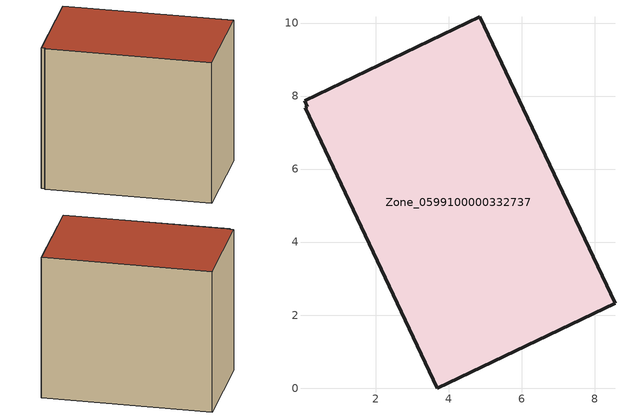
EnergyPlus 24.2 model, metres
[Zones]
Zone_0599100000332737
 floor ground (C_G): 0.06,7.88 4.86,10.17 8.56,2.32 3.69,0 0.08,7.68 0.14,7.71 z0.54
 wall outside (C_F): 8.56,2.32 4.86,10.17 0.06,7.88 0.14,7.71 0.08,7.68 3.69,0 8.56,2.32 z0.54:8.15
 roof outside (C_R): 4.86,10.17 0.06,7.88 0.14,7.71 0.08,7.68 3.69,0 8.56,2.32 z8.15
[BUILDING]
Pand.0599100000332737: North Axis=0; Terrain=City; Loads Convergence Tolerance Value=0.04; Temperature Convergence Tolerance Value=0.4; Solar Distribution=FullExterior; Maximum Number of Warmup Days=25; Minimum Number of Warmup Days=1
[Site:Location]
Rotterdam.The.Hague.AP_ZH_NLD Design_Conditions: Latitude=51.96; Longitude=4.45; Time Zone=1; Elevation=-4.5
[SITE:GROUNDTEMPERATURE:BUILDINGSURFACE]
18, 18, 18, 18, 18, 18, 18, 18, 18, 18, 18, 18
[MATERIAL] Thermal Absorptance=0.9; Solar Absorptance=0.7; Visible Absorptance=0.7
Name | Roughness | Thickness | Conductivity | Density | Specific Heat
G.TI.1975-1991 | MediumSmooth | 0.15 | 0.288461 | 540 | 1210
F.TI.1975-1991 | Rough | 0.3 | 0.230769 | 1920 | 840
R.TI.1975-1991 | MediumRough | 0.2 | 0.153846 | 1500 | 1000
[CONSTRUCTION]
C_G: G.TI.1975-1991
C_F: F.TI.1975-1991
C_R: R.TI.1975-1991
[ZONE]
Zone_0599100000332737: Type=1; Multiplier=1; Ceiling Height=Autocalculate; Volume=Autocalculate; Floor Area=autocalculate; Part of Total Floor Area=Yes
[ZONEINFILTRATION:DESIGNFLOWRATE]
Infil_Zone_0599100000332737: Zone or ZoneList or Space or SpaceList=Zone_0599100000332737; Schedule=AlwaysOn; Design Flow Rate Calculation Method=Flow/Area; Flow Rate per Floor Area=0.003; Constant Term Coefficient=1; Temperature Term Coefficient=0; Velocity Term Coefficient=0; Velocity Squared Term Coefficient=0
[HVACTEMPLATE:ZONE:IDEALLOADSAIRSYSTEM]
Zone_0599100000332737: Maximum Heating Supply Air Temperature=50; Minimum Cooling Supply Air Temperature=13; Maximum Heating Supply Air Humidity Ratio=0.0156; Minimum Cooling Supply Air Humidity Ratio=0.0077; Heating Limit=NoLimit; Cooling Limit=NoLimit; Dehumidification Control Type=ConstantSensibleHeatRatio; Cooling Sensible Heat Ratio=0.7; Dehumidification Setpoint=60; Humidification Control Type=None; Humidification Setpoint=30; Outdoor Air Method=None; Outdoor Air Flow Rate per Person=0.00944; Outdoor Air Flow Rate per Zone Floor Area=0; Outdoor Air Flow Rate per Zone=0; Demand Controlled Ventilation Type=None; Outdoor Air Economizer Type=NoEconomizer; Heat Recovery Type=None; Sensible Heat Recovery Effectiveness=0.7; Latent Heat Recovery Effectiveness=0.65
[ZONECONTROL:THERMOSTAT]
ThermostatControl_Zone_0599100000332737: Zone or ZoneList=Zone_0599100000332737; Control Type Schedule=DualSetpointControlType; Control 1=Thermostat_Zone_0599100000332737; Temperature Difference Between Cutout And Setpoint=0
[THERMOSTATSETPOINT:DUALSETPOINT]
Thermostat_Zone_0599100000332737: Heating Setpoint Temperature Schedule=HeatingSetpoint_Zone_0599100000332737; Cooling Setpoint Temperature Schedule=CoolingSetpoint_Zone_0599100000332737
[SCHEDULE:COMPACT]
HeatingSetpoint_Zone_0599100000332737: Through: 12/31, For: AllDays, Until: 24:00, 21
CoolingSetpoint_Zone_0599100000332737: Through: 12/31, For: AllDays, Until: 24:00, 24
DualSetpointControlType: Through: 12/31, For: AllDays, Until: 24:00, 4
AlwaysOn: Through: 12/31, For: AllDays, Until: 24:00, 1
